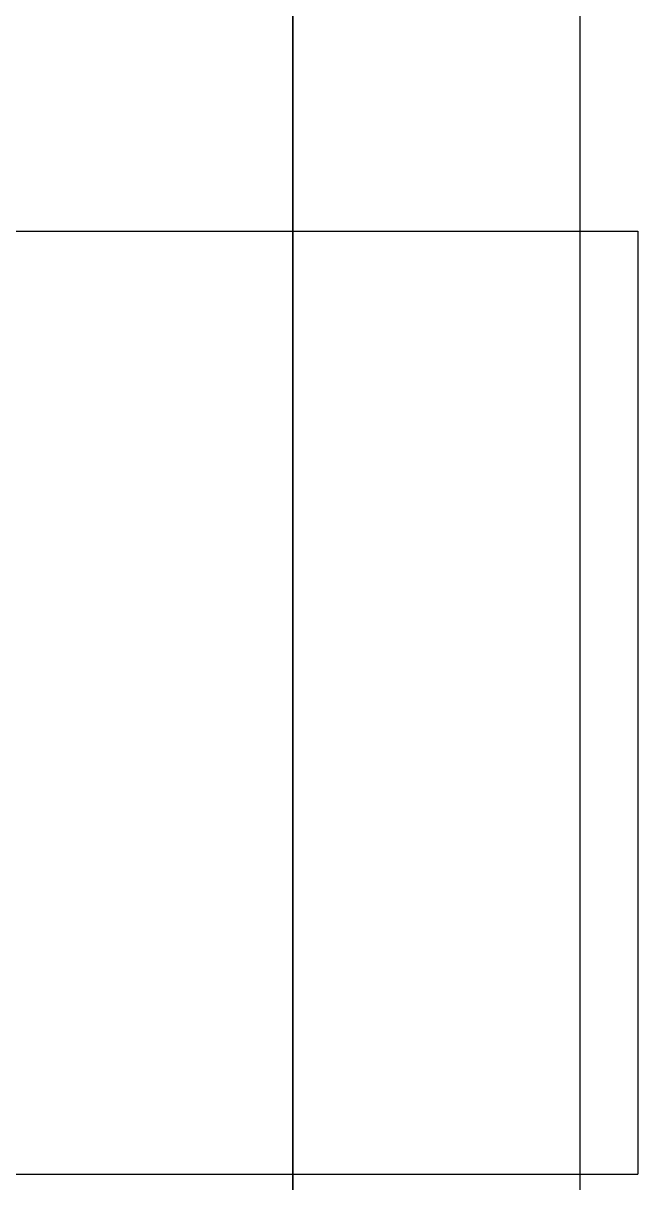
# Model space of a CAD drawing. Extents: x -1 to 30, y -20 to 119.
# Drawn here: x 19.31 to 30, y 13.15 to 33.31 of the extents above; entities that cross this region are included whole.
import ezdxf

# ---------------------------------------------------------------- set-up
doc = ezdxf.new("R2010")
doc.units = 0
doc.layers.get('0').update_dxf_attribs({"linetype": 'continuous'})

# ---------------------------------------------------------------- blocks, each defined once
blk = doc.blocks.new('CUBE001')
at = {"color": 0}
blk.add_line((29, -1), (29, 44), dxfattribs=at)
blk = doc.blocks.new('CUBE')
at = {"color": 0}
blk.add_line((24, 0), (24, 41), dxfattribs=at)
blk = doc.blocks.new('CUBE002')
at = {"color": 0}
blk.add_line((29, -1), (29, 44), dxfattribs=at)
blk = doc.blocks.new('CYLINDER001')
at = {"color": 0}
for p, q in [((10, 29.7), (30, 29.7)), ((10, 13.3), (30, 13.3))]:
    blk.add_line(p, q, dxfattribs=at)
for points in [[(10, 29.7), (10, 29.65), (10, 29.6), (10, 29.55), (10, 29.5), (10, 29.45), (10, 29.4), (10, 29.35), (10, 29.3), (10, 29.25), (10, 29.2), (10, 29.15), (10, 29.1), (10, 29.05), (10, 29), (10, 28.95), (10, 28.9), (10, 28.85), (10, 28.8), (10, 28.75), (10, 28.7), (10, 28.65), (10, 28.6), (10, 28.55), (10, 28.5), (10, 28.45), (10, 28.4), (10, 28.35), (10, 28.3), (10, 28.25), (10, 28.2), (10, 28.15), (10, 28.1), (10, 28.05), (10, 28), (10, 27.95), (10, 27.9), (10, 27.85), (10, 27.8), (10, 27.75), (10, 27.7), (10, 27.65), (10, 27.6), (10, 27.55), (10, 27.5), (10, 27.45), (10, 27.4), (10, 27.35), (10, 27.3), (10, 27.25), (10, 27.2), (10, 27.15), (10, 27.1), (10, 27.05), (10, 27), (10, 26.95), (10, 26.9), (10, 26.85), (10, 26.8), (10, 26.75), (10, 26.7), (10, 26.65), (10, 26.6), (10, 26.55), (10, 26.5), (10, 26.45), (10, 26.4), (10, 26.35), (10, 26.3), (10, 26.25), (10, 26.2), (10, 26.15), (10, 26.1), (10, 26.05), (10, 26), (10, 25.95), (10, 25.9), (10, 25.85), (10, 25.8), (10, 25.75), (10, 25.7), (10, 25.65), (10, 25.6), (10, 25.55), (10, 25.5), (10, 25.45), (10, 25.4), (10, 25.35), (10, 25.3), (10, 25.25), (10, 25.2), (10, 25.15), (10, 25.1), (10, 25.05), (10, 25), (10, 24.95), (10, 24.9), (10, 24.85), (10, 24.8), (10, 24.75), (10, 24.7), (10, 24.65), (10, 24.6), (10, 24.55), (10, 24.5), (10, 24.45), (10, 24.4), (10, 24.35), (10, 24.3), (10, 24.25), (10, 24.2), (10, 24.15), (10, 24.1), (10, 24.05), (10, 24), (10, 23.95), (10, 23.9), (10, 23.85), (10, 23.8), (10, 23.75), (10, 23.7), (10, 23.65), (10, 23.6), (10, 23.55), (10, 23.5), (10, 23.45), (10, 23.4), (10, 23.35), (10, 23.3), (10, 23.25), (10, 23.2), (10, 23.15), (10, 23.1), (10, 23.05), (10, 23), (10, 22.95), (10, 22.9), (10, 22.85), (10, 22.8), (10, 22.75), (10, 22.7), (10, 22.65), (10, 22.6), (10, 22.55), (10, 22.5), (10, 22.45), (10, 22.4), (10, 22.35), (10, 22.3), (10, 22.25), (10, 22.2), (10, 22.15), (10, 22.1), (10, 22.05), (10, 22), (10, 21.95), (10, 21.9), (10, 21.85), (10, 21.8), (10, 21.75), (10, 21.7), (10, 21.65), (10, 21.6), (10, 21.55), (10, 21.5), (10, 21.45), (10, 21.4), (10, 21.35), (10, 21.3), (10, 21.25), (10, 21.2), (10, 21.15), (10, 21.1), (10, 21.05), (10, 21), (10, 20.95), (10, 20.9), (10, 20.85), (10, 20.8), (10, 20.75), (10, 20.7), (10, 20.65), (10, 20.6), (10, 20.55), (10, 20.5), (10, 20.45), (10, 20.4), (10, 20.35), (10, 20.3), (10, 20.25), (10, 20.2), (10, 20.15), (10, 20.1), (10, 20.05), (10, 20), (10, 19.95), (10, 19.9), (10, 19.85), (10, 19.8), (10, 19.75), (10, 19.7), (10, 19.65), (10, 19.6), (10, 19.55), (10, 19.5), (10, 19.45), (10, 19.4), (10, 19.35), (10, 19.3), (10, 19.25), (10, 19.2), (10, 19.15), (10, 19.1), (10, 19.05), (10, 19), (10, 18.95), (10, 18.9), (10, 18.85), (10, 18.8), (10, 18.75), (10, 18.7), (10, 18.65), (10, 18.6), (10, 18.55), (10, 18.5), (10, 18.45), (10, 18.4), (10, 18.35), (10, 18.3), (10, 18.25), (10, 18.2), (10, 18.15), (10, 18.1), (10, 18.05), (10, 18), (10, 17.95), (10, 17.9), (10, 17.85), (10, 17.8), (10, 17.75), (10, 17.7), (10, 17.65), (10, 17.6), (10, 17.55), (10, 17.5), (10, 17.45), (10, 17.4), (10, 17.35), (10, 17.3), (10, 17.25), (10, 17.2), (10, 17.15), (10, 17.1), (10, 17.05), (10, 17), (10, 16.95), (10, 16.9), (10, 16.85), (10, 16.8), (10, 16.75), (10, 16.7), (10, 16.65), (10, 16.6), (10, 16.55), (10, 16.5), (10, 16.45), (10, 16.4), (10, 16.35), (10, 16.3), (10, 16.25), (10, 16.2), (10, 16.15), (10, 16.1), (10, 16.05), (10, 16), (10, 15.95), (10, 15.9), (10, 15.85), (10, 15.8), (10, 15.75), (10, 15.7), (10, 15.65), (10, 15.6), (10, 15.55), (10, 15.5), (10, 15.45), (10, 15.4), (10, 15.35), (10, 15.3), (10, 15.25), (10, 15.2), (10, 15.15), (10, 15.1), (10, 15.05), (10, 15), (10, 14.95), (10, 14.9), (10, 14.85), (10, 14.8), (10, 14.75), (10, 14.7), (10, 14.65), (10, 14.6), (10, 14.55), (10, 14.5), (10, 14.45), (10, 14.4), (10, 14.35), (10, 14.3), (10, 14.25), (10, 14.2), (10, 14.15), (10, 14.1), (10, 14.05), (10, 14), (10, 13.95), (10, 13.9), (10, 13.85), (10, 13.8), (10, 13.75), (10, 13.7), (10, 13.65), (10, 13.6), (10, 13.55), (10, 13.5), (10, 13.45), (10, 13.4), (10, 13.35), (10, 13.3)], [(30, 29.7), (30, 29.65), (30, 29.6), (30, 29.55), (30, 29.5), (30, 29.45), (30, 29.4), (30, 29.35), (30, 29.3), (30, 29.25), (30, 29.2), (30, 29.15), (30, 29.1), (30, 29.05), (30, 29), (30, 28.95), (30, 28.9), (30, 28.85), (30, 28.8), (30, 28.75), (30, 28.7), (30, 28.65), (30, 28.6), (30, 28.55), (30, 28.5), (30, 28.45), (30, 28.4), (30, 28.35), (30, 28.3), (30, 28.25), (30, 28.2), (30, 28.15), (30, 28.1), (30, 28.05), (30, 28), (30, 27.95), (30, 27.9), (30, 27.85), (30, 27.8), (30, 27.75), (30, 27.7), (30, 27.65), (30, 27.6), (30, 27.55), (30, 27.5), (30, 27.45), (30, 27.4), (30, 27.35), (30, 27.3), (30, 27.25), (30, 27.2), (30, 27.15), (30, 27.1), (30, 27.05), (30, 27), (30, 26.95), (30, 26.9), (30, 26.85), (30, 26.8), (30, 26.75), (30, 26.7), (30, 26.65), (30, 26.6), (30, 26.55), (30, 26.5), (30, 26.45), (30, 26.4), (30, 26.35), (30, 26.3), (30, 26.25), (30, 26.2), (30, 26.15), (30, 26.1), (30, 26.05), (30, 26), (30, 25.95), (30, 25.9), (30, 25.85), (30, 25.8), (30, 25.75), (30, 25.7), (30, 25.65), (30, 25.6), (30, 25.55), (30, 25.5), (30, 25.45), (30, 25.4), (30, 25.35), (30, 25.3), (30, 25.25), (30, 25.2), (30, 25.15), (30, 25.1), (30, 25.05), (30, 25), (30, 24.95), (30, 24.9), (30, 24.85), (30, 24.8), (30, 24.75), (30, 24.7), (30, 24.65), (30, 24.6), (30, 24.55), (30, 24.5), (30, 24.45), (30, 24.4), (30, 24.35), (30, 24.3), (30, 24.25), (30, 24.2), (30, 24.15), (30, 24.1), (30, 24.05), (30, 24), (30, 23.95), (30, 23.9), (30, 23.85), (30, 23.8), (30, 23.75), (30, 23.7), (30, 23.65), (30, 23.6), (30, 23.55), (30, 23.5), (30, 23.45), (30, 23.4), (30, 23.35), (30, 23.3), (30, 23.25), (30, 23.2), (30, 23.15), (30, 23.1), (30, 23.05), (30, 23), (30, 22.95), (30, 22.9), (30, 22.85), (30, 22.8), (30, 22.75), (30, 22.7), (30, 22.65), (30, 22.6), (30, 22.55), (30, 22.5), (30, 22.45), (30, 22.4), (30, 22.35), (30, 22.3), (30, 22.25), (30, 22.2), (30, 22.15), (30, 22.1), (30, 22.05), (30, 22), (30, 21.95), (30, 21.9), (30, 21.85), (30, 21.8), (30, 21.75), (30, 21.7), (30, 21.65), (30, 21.6), (30, 21.55), (30, 21.5), (30, 21.45), (30, 21.4), (30, 21.35), (30, 21.3), (30, 21.25), (30, 21.2), (30, 21.15), (30, 21.1), (30, 21.05), (30, 21), (30, 20.95), (30, 20.9), (30, 20.85), (30, 20.8), (30, 20.75), (30, 20.7), (30, 20.65), (30, 20.6), (30, 20.55), (30, 20.5), (30, 20.45), (30, 20.4), (30, 20.35), (30, 20.3), (30, 20.25), (30, 20.2), (30, 20.15), (30, 20.1), (30, 20.05), (30, 20), (30, 19.95), (30, 19.9), (30, 19.85), (30, 19.8), (30, 19.75), (30, 19.7), (30, 19.65), (30, 19.6), (30, 19.55), (30, 19.5), (30, 19.45), (30, 19.4), (30, 19.35), (30, 19.3), (30, 19.25), (30, 19.2), (30, 19.15), (30, 19.1), (30, 19.05), (30, 19), (30, 18.95), (30, 18.9), (30, 18.85), (30, 18.8), (30, 18.75), (30, 18.7), (30, 18.65), (30, 18.6), (30, 18.55), (30, 18.5), (30, 18.45), (30, 18.4), (30, 18.35), (30, 18.3), (30, 18.25), (30, 18.2), (30, 18.15), (30, 18.1), (30, 18.05), (30, 18), (30, 17.95), (30, 17.9), (30, 17.85), (30, 17.8), (30, 17.75), (30, 17.7), (30, 17.65), (30, 17.6), (30, 17.55), (30, 17.5), (30, 17.45), (30, 17.4), (30, 17.35), (30, 17.3), (30, 17.25), (30, 17.2), (30, 17.15), (30, 17.1), (30, 17.05), (30, 17), (30, 16.95), (30, 16.9), (30, 16.85), (30, 16.8), (30, 16.75), (30, 16.7), (30, 16.65), (30, 16.6), (30, 16.55), (30, 16.5), (30, 16.45), (30, 16.4), (30, 16.35), (30, 16.3), (30, 16.25), (30, 16.2), (30, 16.15), (30, 16.1), (30, 16.05), (30, 16), (30, 15.95), (30, 15.9), (30, 15.85), (30, 15.8), (30, 15.75), (30, 15.7), (30, 15.65), (30, 15.6), (30, 15.55), (30, 15.5), (30, 15.45), (30, 15.4), (30, 15.35), (30, 15.3), (30, 15.25), (30, 15.2), (30, 15.15), (30, 15.1), (30, 15.05), (30, 15), (30, 14.95), (30, 14.9), (30, 14.85), (30, 14.8), (30, 14.75), (30, 14.7), (30, 14.65), (30, 14.6), (30, 14.55), (30, 14.5), (30, 14.45), (30, 14.4), (30, 14.35), (30, 14.3), (30, 14.25), (30, 14.2), (30, 14.15), (30, 14.1), (30, 14.05), (30, 14), (30, 13.95), (30, 13.9), (30, 13.85), (30, 13.8), (30, 13.75), (30, 13.7), (30, 13.65), (30, 13.6), (30, 13.55), (30, 13.5), (30, 13.45), (30, 13.4), (30, 13.35), (30, 13.3)]]:
    blk.add_lwpolyline(points, dxfattribs=at)
blk = doc.blocks.new('DIFFERENCE')
at = {"color": 0}
blk.add_line((24, 41), (24, 0), dxfattribs=at)
blk.add_lwpolyline([(24, 29.7), (24, 29.65), (24, 29.6), (24, 29.55), (24, 29.5), (24, 29.45), (24, 29.4), (24, 29.35), (24, 29.3), (24, 29.25), (24, 29.2), (24, 29.15), (24, 29.1), (24, 29.05), (24, 29), (24, 28.95), (24, 28.9), (24, 28.85), (24, 28.8), (24, 28.75), (24, 28.7), (24, 28.65), (24, 28.6), (24, 28.55), (24, 28.5), (24, 28.45), (24, 28.4), (24, 28.35), (24, 28.3), (24, 28.25), (24, 28.2), (24, 28.15), (24, 28.1), (24, 28.05), (24, 28), (24, 27.95), (24, 27.9), (24, 27.85), (24, 27.8), (24, 27.75), (24, 27.7), (24, 27.65), (24, 27.6), (24, 27.55), (24, 27.5), (24, 27.45), (24, 27.4), (24, 27.35), (24, 27.3), (24, 27.25), (24, 27.2), (24, 27.15), (24, 27.1), (24, 27.05), (24, 27), (24, 26.95), (24, 26.9), (24, 26.85), (24, 26.8), (24, 26.75), (24, 26.7), (24, 26.65), (24, 26.6), (24, 26.55), (24, 26.5), (24, 26.45), (24, 26.4), (24, 26.35), (24, 26.3), (24, 26.25), (24, 26.2), (24, 26.15), (24, 26.1), (24, 26.05), (24, 26), (24, 25.95), (24, 25.9), (24, 25.85), (24, 25.8), (24, 25.75), (24, 25.7), (24, 25.65), (24, 25.6), (24, 25.55), (24, 25.5), (24, 25.45), (24, 25.4), (24, 25.35), (24, 25.3), (24, 25.25), (24, 25.2), (24, 25.15), (24, 25.1), (24, 25.05), (24, 25), (24, 24.95), (24, 24.9), (24, 24.85), (24, 24.8), (24, 24.75), (24, 24.7), (24, 24.65), (24, 24.6), (24, 24.55), (24, 24.5), (24, 24.45), (24, 24.4), (24, 24.35), (24, 24.3), (24, 24.25), (24, 24.2), (24, 24.15), (24, 24.1), (24, 24.05), (24, 24), (24, 23.95), (24, 23.9), (24, 23.85), (24, 23.8), (24, 23.75), (24, 23.7), (24, 23.65), (24, 23.6), (24, 23.55), (24, 23.5), (24, 23.45), (24, 23.4), (24, 23.35), (24, 23.3), (24, 23.25), (24, 23.2), (24, 23.15), (24, 23.1), (24, 23.05), (24, 23), (24, 22.95), (24, 22.9), (24, 22.85), (24, 22.8), (24, 22.75), (24, 22.7), (24, 22.65), (24, 22.6), (24, 22.55), (24, 22.5), (24, 22.45), (24, 22.4), (24, 22.35), (24, 22.3), (24, 22.25), (24, 22.2), (24, 22.15), (24, 22.1), (24, 22.05), (24, 22), (24, 21.95), (24, 21.9), (24, 21.85), (24, 21.8), (24, 21.75), (24, 21.7), (24, 21.65), (24, 21.6), (24, 21.55), (24, 21.5), (24, 21.45), (24, 21.4), (24, 21.35), (24, 21.3), (24, 21.25), (24, 21.2), (24, 21.15), (24, 21.1), (24, 21.05), (24, 21), (24, 20.95), (24, 20.9), (24, 20.85), (24, 20.8), (24, 20.75), (24, 20.7), (24, 20.65), (24, 20.6), (24, 20.55), (24, 20.5), (24, 20.45), (24, 20.4), (24, 20.35), (24, 20.3), (24, 20.25), (24, 20.2), (24, 20.15), (24, 20.1), (24, 20.05), (24, 20), (24, 19.95), (24, 19.9), (24, 19.85), (24, 19.8), (24, 19.75), (24, 19.7), (24, 19.65), (24, 19.6), (24, 19.55), (24, 19.5), (24, 19.45), (24, 19.4), (24, 19.35), (24, 19.3), (24, 19.25), (24, 19.2), (24, 19.15), (24, 19.1), (24, 19.05), (24, 19), (24, 18.95), (24, 18.9), (24, 18.85), (24, 18.8), (24, 18.75), (24, 18.7), (24, 18.65), (24, 18.6), (24, 18.55), (24, 18.5), (24, 18.45), (24, 18.4), (24, 18.35), (24, 18.3), (24, 18.25), (24, 18.2), (24, 18.15), (24, 18.1), (24, 18.05), (24, 18), (24, 17.95), (24, 17.9), (24, 17.85), (24, 17.8), (24, 17.75), (24, 17.7), (24, 17.65), (24, 17.6), (24, 17.55), (24, 17.5), (24, 17.45), (24, 17.4), (24, 17.35), (24, 17.3), (24, 17.25), (24, 17.2), (24, 17.15), (24, 17.1), (24, 17.05), (24, 17), (24, 16.95), (24, 16.9), (24, 16.85), (24, 16.8), (24, 16.75), (24, 16.7), (24, 16.65), (24, 16.6), (24, 16.55), (24, 16.5), (24, 16.45), (24, 16.4), (24, 16.35), (24, 16.3), (24, 16.25), (24, 16.2), (24, 16.15), (24, 16.1), (24, 16.05), (24, 16), (24, 15.95), (24, 15.9), (24, 15.85), (24, 15.8), (24, 15.75), (24, 15.7), (24, 15.65), (24, 15.6), (24, 15.55), (24, 15.5), (24, 15.45), (24, 15.4), (24, 15.35), (24, 15.3), (24, 15.25), (24, 15.2), (24, 15.15), (24, 15.1), (24, 15.05), (24, 15), (24, 14.95), (24, 14.9), (24, 14.85), (24, 14.8), (24, 14.75), (24, 14.7), (24, 14.65), (24, 14.6), (24, 14.55), (24, 14.5), (24, 14.45), (24, 14.4), (24, 14.35), (24, 14.3), (24, 14.25), (24, 14.2), (24, 14.15), (24, 14.1), (24, 14.05), (24, 14), (24, 13.95), (24, 13.9), (24, 13.85), (24, 13.8), (24, 13.75), (24, 13.7), (24, 13.65), (24, 13.6), (24, 13.55), (24, 13.5), (24, 13.45), (24, 13.4), (24, 13.35), (24, 13.3)], dxfattribs=at)
blk = doc.blocks.new('UNION')
at = {"color": 0}
for p, q in [((29, -1), (29, 44)), ((29, -1), (29, 44)), ((29, 29.7), (30, 29.7)), ((29, 13.3), (30, 13.3))]:
    blk.add_line(p, q, dxfattribs=at)
blk.add_lwpolyline([(30, 29.7), (30, 29.65), (30, 29.6), (30, 29.55), (30, 29.5), (30, 29.45), (30, 29.4), (30, 29.35), (30, 29.3), (30, 29.25), (30, 29.2), (30, 29.15), (30, 29.1), (30, 29.05), (30, 29), (30, 28.95), (30, 28.9), (30, 28.85), (30, 28.8), (30, 28.75), (30, 28.7), (30, 28.65), (30, 28.6), (30, 28.55), (30, 28.5), (30, 28.45), (30, 28.4), (30, 28.35), (30, 28.3), (30, 28.25), (30, 28.2), (30, 28.15), (30, 28.1), (30, 28.05), (30, 28), (30, 27.95), (30, 27.9), (30, 27.85), (30, 27.8), (30, 27.75), (30, 27.7), (30, 27.65), (30, 27.6), (30, 27.55), (30, 27.5), (30, 27.45), (30, 27.4), (30, 27.35), (30, 27.3), (30, 27.25), (30, 27.2), (30, 27.15), (30, 27.1), (30, 27.05), (30, 27), (30, 26.95), (30, 26.9), (30, 26.85), (30, 26.8), (30, 26.75), (30, 26.7), (30, 26.65), (30, 26.6), (30, 26.55), (30, 26.5), (30, 26.45), (30, 26.4), (30, 26.35), (30, 26.3), (30, 26.25), (30, 26.2), (30, 26.15), (30, 26.1), (30, 26.05), (30, 26), (30, 25.95), (30, 25.9), (30, 25.85), (30, 25.8), (30, 25.75), (30, 25.7), (30, 25.65), (30, 25.6), (30, 25.55), (30, 25.5), (30, 25.45), (30, 25.4), (30, 25.35), (30, 25.3), (30, 25.25), (30, 25.2), (30, 25.15), (30, 25.1), (30, 25.05), (30, 25), (30, 24.95), (30, 24.9), (30, 24.85), (30, 24.8), (30, 24.75), (30, 24.7), (30, 24.65), (30, 24.6), (30, 24.55), (30, 24.5), (30, 24.45), (30, 24.4), (30, 24.35), (30, 24.3), (30, 24.25), (30, 24.2), (30, 24.15), (30, 24.1), (30, 24.05), (30, 24), (30, 23.95), (30, 23.9), (30, 23.85), (30, 23.8), (30, 23.75), (30, 23.7), (30, 23.65), (30, 23.6), (30, 23.55), (30, 23.5), (30, 23.45), (30, 23.4), (30, 23.35), (30, 23.3), (30, 23.25), (30, 23.2), (30, 23.15), (30, 23.1), (30, 23.05), (30, 23), (30, 22.95), (30, 22.9), (30, 22.85), (30, 22.8), (30, 22.75), (30, 22.7), (30, 22.65), (30, 22.6), (30, 22.55), (30, 22.5), (30, 22.45), (30, 22.4), (30, 22.35), (30, 22.3), (30, 22.25), (30, 22.2), (30, 22.15), (30, 22.1), (30, 22.05), (30, 22), (30, 21.95), (30, 21.9), (30, 21.85), (30, 21.8), (30, 21.75), (30, 21.7), (30, 21.65), (30, 21.6), (30, 21.55), (30, 21.5), (30, 21.45), (30, 21.4), (30, 21.35), (30, 21.3), (30, 21.25), (30, 21.2), (30, 21.15), (30, 21.1), (30, 21.05), (30, 21), (30, 20.95), (30, 20.9), (30, 20.85), (30, 20.8), (30, 20.75), (30, 20.7), (30, 20.65), (30, 20.6), (30, 20.55), (30, 20.5), (30, 20.45), (30, 20.4), (30, 20.35), (30, 20.3), (30, 20.25), (30, 20.2), (30, 20.15), (30, 20.1), (30, 20.05), (30, 20), (30, 19.95), (30, 19.9), (30, 19.85), (30, 19.8), (30, 19.75), (30, 19.7), (30, 19.65), (30, 19.6), (30, 19.55), (30, 19.5), (30, 19.45), (30, 19.4), (30, 19.35), (30, 19.3), (30, 19.25), (30, 19.2), (30, 19.15), (30, 19.1), (30, 19.05), (30, 19), (30, 18.95), (30, 18.9), (30, 18.85), (30, 18.8), (30, 18.75), (30, 18.7), (30, 18.65), (30, 18.6), (30, 18.55), (30, 18.5), (30, 18.45), (30, 18.4), (30, 18.35), (30, 18.3), (30, 18.25), (30, 18.2), (30, 18.15), (30, 18.1), (30, 18.05), (30, 18), (30, 17.95), (30, 17.9), (30, 17.85), (30, 17.8), (30, 17.75), (30, 17.7), (30, 17.65), (30, 17.6), (30, 17.55), (30, 17.5), (30, 17.45), (30, 17.4), (30, 17.35), (30, 17.3), (30, 17.25), (30, 17.2), (30, 17.15), (30, 17.1), (30, 17.05), (30, 17), (30, 16.95), (30, 16.9), (30, 16.85), (30, 16.8), (30, 16.75), (30, 16.7), (30, 16.65), (30, 16.6), (30, 16.55), (30, 16.5), (30, 16.45), (30, 16.4), (30, 16.35), (30, 16.3), (30, 16.25), (30, 16.2), (30, 16.15), (30, 16.1), (30, 16.05), (30, 16), (30, 15.95), (30, 15.9), (30, 15.85), (30, 15.8), (30, 15.75), (30, 15.7), (30, 15.65), (30, 15.6), (30, 15.55), (30, 15.5), (30, 15.45), (30, 15.4), (30, 15.35), (30, 15.3), (30, 15.25), (30, 15.2), (30, 15.15), (30, 15.1), (30, 15.05), (30, 15), (30, 14.95), (30, 14.9), (30, 14.85), (30, 14.8), (30, 14.75), (30, 14.7), (30, 14.65), (30, 14.6), (30, 14.55), (30, 14.5), (30, 14.45), (30, 14.4), (30, 14.35), (30, 14.3), (30, 14.25), (30, 14.2), (30, 14.15), (30, 14.1), (30, 14.05), (30, 14), (30, 13.95), (30, 13.9), (30, 13.85), (30, 13.8), (30, 13.75), (30, 13.7), (30, 13.65), (30, 13.6), (30, 13.55), (30, 13.5), (30, 13.45), (30, 13.4), (30, 13.35), (30, 13.3)], dxfattribs=at)
blk = doc.blocks.new('CUBE004')
at = {"color": 0}
blk.add_line((24, -20), (24, 61), dxfattribs=at)
blk = doc.blocks.new('UNION001')
at = {"color": 0}
blk.add_line((24, -20), (24, 61), dxfattribs=at)
blk = doc.blocks.new('DIFFERENCE001')
at = {"color": 0}
blk.add_line((24, -20), (24, 61), dxfattribs=at)
blk = doc.blocks.new('UNION003')
at = {"color": 0}
for p, q in [((24, -20), (24, 61)), ((24, 41), (24, 0))]:
    blk.add_line(p, q, dxfattribs=at)
blk.add_lwpolyline([(24, 29.7), (24, 29.65), (24, 29.6), (24, 29.55), (24, 29.5), (24, 29.45), (24, 29.4), (24, 29.35), (24, 29.3), (24, 29.25), (24, 29.2), (24, 29.15), (24, 29.1), (24, 29.05), (24, 29), (24, 28.95), (24, 28.9), (24, 28.85), (24, 28.8), (24, 28.75), (24, 28.7), (24, 28.65), (24, 28.6), (24, 28.55), (24, 28.5), (24, 28.45), (24, 28.4), (24, 28.35), (24, 28.3), (24, 28.25), (24, 28.2), (24, 28.15), (24, 28.1), (24, 28.05), (24, 28), (24, 27.95), (24, 27.9), (24, 27.85), (24, 27.8), (24, 27.75), (24, 27.7), (24, 27.65), (24, 27.6), (24, 27.55), (24, 27.5), (24, 27.45), (24, 27.4), (24, 27.35), (24, 27.3), (24, 27.25), (24, 27.2), (24, 27.15), (24, 27.1), (24, 27.05), (24, 27), (24, 26.95), (24, 26.9), (24, 26.85), (24, 26.8), (24, 26.75), (24, 26.7), (24, 26.65), (24, 26.6), (24, 26.55), (24, 26.5), (24, 26.45), (24, 26.4), (24, 26.35), (24, 26.3), (24, 26.25), (24, 26.2), (24, 26.15), (24, 26.1), (24, 26.05), (24, 26), (24, 25.95), (24, 25.9), (24, 25.85), (24, 25.8), (24, 25.75), (24, 25.7), (24, 25.65), (24, 25.6), (24, 25.55), (24, 25.5), (24, 25.45), (24, 25.4), (24, 25.35), (24, 25.3), (24, 25.25), (24, 25.2), (24, 25.15), (24, 25.1), (24, 25.05), (24, 25), (24, 24.95), (24, 24.9), (24, 24.85), (24, 24.8), (24, 24.75), (24, 24.7), (24, 24.65), (24, 24.6), (24, 24.55), (24, 24.5), (24, 24.45), (24, 24.4), (24, 24.35), (24, 24.3), (24, 24.25), (24, 24.2), (24, 24.15), (24, 24.1), (24, 24.05), (24, 24), (24, 23.95), (24, 23.9), (24, 23.85), (24, 23.8), (24, 23.75), (24, 23.7), (24, 23.65), (24, 23.6), (24, 23.55), (24, 23.5), (24, 23.45), (24, 23.4), (24, 23.35), (24, 23.3), (24, 23.25), (24, 23.2), (24, 23.15), (24, 23.1), (24, 23.05), (24, 23), (24, 22.95), (24, 22.9), (24, 22.85), (24, 22.8), (24, 22.75), (24, 22.7), (24, 22.65), (24, 22.6), (24, 22.55), (24, 22.5), (24, 22.45), (24, 22.4), (24, 22.35), (24, 22.3), (24, 22.25), (24, 22.2), (24, 22.15), (24, 22.1), (24, 22.05), (24, 22), (24, 21.95), (24, 21.9), (24, 21.85), (24, 21.8), (24, 21.75), (24, 21.7), (24, 21.65), (24, 21.6), (24, 21.55), (24, 21.5), (24, 21.45), (24, 21.4), (24, 21.35), (24, 21.3), (24, 21.25), (24, 21.2), (24, 21.15), (24, 21.1), (24, 21.05), (24, 21), (24, 20.95), (24, 20.9), (24, 20.85), (24, 20.8), (24, 20.75), (24, 20.7), (24, 20.65), (24, 20.6), (24, 20.55), (24, 20.5), (24, 20.45), (24, 20.4), (24, 20.35), (24, 20.3), (24, 20.25), (24, 20.2), (24, 20.15), (24, 20.1), (24, 20.05), (24, 20), (24, 19.95), (24, 19.9), (24, 19.85), (24, 19.8), (24, 19.75), (24, 19.7), (24, 19.65), (24, 19.6), (24, 19.55), (24, 19.5), (24, 19.45), (24, 19.4), (24, 19.35), (24, 19.3), (24, 19.25), (24, 19.2), (24, 19.15), (24, 19.1), (24, 19.05), (24, 19), (24, 18.95), (24, 18.9), (24, 18.85), (24, 18.8), (24, 18.75), (24, 18.7), (24, 18.65), (24, 18.6), (24, 18.55), (24, 18.5), (24, 18.45), (24, 18.4), (24, 18.35), (24, 18.3), (24, 18.25), (24, 18.2), (24, 18.15), (24, 18.1), (24, 18.05), (24, 18), (24, 17.95), (24, 17.9), (24, 17.85), (24, 17.8), (24, 17.75), (24, 17.7), (24, 17.65), (24, 17.6), (24, 17.55), (24, 17.5), (24, 17.45), (24, 17.4), (24, 17.35), (24, 17.3), (24, 17.25), (24, 17.2), (24, 17.15), (24, 17.1), (24, 17.05), (24, 17), (24, 16.95), (24, 16.9), (24, 16.85), (24, 16.8), (24, 16.75), (24, 16.7), (24, 16.65), (24, 16.6), (24, 16.55), (24, 16.5), (24, 16.45), (24, 16.4), (24, 16.35), (24, 16.3), (24, 16.25), (24, 16.2), (24, 16.15), (24, 16.1), (24, 16.05), (24, 16), (24, 15.95), (24, 15.9), (24, 15.85), (24, 15.8), (24, 15.75), (24, 15.7), (24, 15.65), (24, 15.6), (24, 15.55), (24, 15.5), (24, 15.45), (24, 15.4), (24, 15.35), (24, 15.3), (24, 15.25), (24, 15.2), (24, 15.15), (24, 15.1), (24, 15.05), (24, 15), (24, 14.95), (24, 14.9), (24, 14.85), (24, 14.8), (24, 14.75), (24, 14.7), (24, 14.65), (24, 14.6), (24, 14.55), (24, 14.5), (24, 14.45), (24, 14.4), (24, 14.35), (24, 14.3), (24, 14.25), (24, 14.2), (24, 14.15), (24, 14.1), (24, 14.05), (24, 14), (24, 13.95), (24, 13.9), (24, 13.85), (24, 13.8), (24, 13.75), (24, 13.7), (24, 13.65), (24, 13.6), (24, 13.55), (24, 13.5), (24, 13.45), (24, 13.4), (24, 13.35), (24, 13.3)], dxfattribs=at)
blk = doc.blocks.new('DIFFERENCE002')
at = {"color": 0}
blk.add_line((24, 0), (24, 47), dxfattribs=at)
blk = doc.blocks.new('GROUP')
at = {"color": 0}
for p, q in [((24, -20), (24, 61)), ((24, 0), (24, 47)), ((24, 41), (24, 0))]:
    blk.add_line(p, q, dxfattribs=at)
blk.add_lwpolyline([(24, 29.7), (24, 29.65), (24, 29.6), (24, 29.55), (24, 29.5), (24, 29.45), (24, 29.4), (24, 29.35), (24, 29.3), (24, 29.25), (24, 29.2), (24, 29.15), (24, 29.1), (24, 29.05), (24, 29), (24, 28.95), (24, 28.9), (24, 28.85), (24, 28.8), (24, 28.75), (24, 28.7), (24, 28.65), (24, 28.6), (24, 28.55), (24, 28.5), (24, 28.45), (24, 28.4), (24, 28.35), (24, 28.3), (24, 28.25), (24, 28.2), (24, 28.15), (24, 28.1), (24, 28.05), (24, 28), (24, 27.95), (24, 27.9), (24, 27.85), (24, 27.8), (24, 27.75), (24, 27.7), (24, 27.65), (24, 27.6), (24, 27.55), (24, 27.5), (24, 27.45), (24, 27.4), (24, 27.35), (24, 27.3), (24, 27.25), (24, 27.2), (24, 27.15), (24, 27.1), (24, 27.05), (24, 27), (24, 26.95), (24, 26.9), (24, 26.85), (24, 26.8), (24, 26.75), (24, 26.7), (24, 26.65), (24, 26.6), (24, 26.55), (24, 26.5), (24, 26.45), (24, 26.4), (24, 26.35), (24, 26.3), (24, 26.25), (24, 26.2), (24, 26.15), (24, 26.1), (24, 26.05), (24, 26), (24, 25.95), (24, 25.9), (24, 25.85), (24, 25.8), (24, 25.75), (24, 25.7), (24, 25.65), (24, 25.6), (24, 25.55), (24, 25.5), (24, 25.45), (24, 25.4), (24, 25.35), (24, 25.3), (24, 25.25), (24, 25.2), (24, 25.15), (24, 25.1), (24, 25.05), (24, 25), (24, 24.95), (24, 24.9), (24, 24.85), (24, 24.8), (24, 24.75), (24, 24.7), (24, 24.65), (24, 24.6), (24, 24.55), (24, 24.5), (24, 24.45), (24, 24.4), (24, 24.35), (24, 24.3), (24, 24.25), (24, 24.2), (24, 24.15), (24, 24.1), (24, 24.05), (24, 24), (24, 23.95), (24, 23.9), (24, 23.85), (24, 23.8), (24, 23.75), (24, 23.7), (24, 23.65), (24, 23.6), (24, 23.55), (24, 23.5), (24, 23.45), (24, 23.4), (24, 23.35), (24, 23.3), (24, 23.25), (24, 23.2), (24, 23.15), (24, 23.1), (24, 23.05), (24, 23), (24, 22.95), (24, 22.9), (24, 22.85), (24, 22.8), (24, 22.75), (24, 22.7), (24, 22.65), (24, 22.6), (24, 22.55), (24, 22.5), (24, 22.45), (24, 22.4), (24, 22.35), (24, 22.3), (24, 22.25), (24, 22.2), (24, 22.15), (24, 22.1), (24, 22.05), (24, 22), (24, 21.95), (24, 21.9), (24, 21.85), (24, 21.8), (24, 21.75), (24, 21.7), (24, 21.65), (24, 21.6), (24, 21.55), (24, 21.5), (24, 21.45), (24, 21.4), (24, 21.35), (24, 21.3), (24, 21.25), (24, 21.2), (24, 21.15), (24, 21.1), (24, 21.05), (24, 21), (24, 20.95), (24, 20.9), (24, 20.85), (24, 20.8), (24, 20.75), (24, 20.7), (24, 20.65), (24, 20.6), (24, 20.55), (24, 20.5), (24, 20.45), (24, 20.4), (24, 20.35), (24, 20.3), (24, 20.25), (24, 20.2), (24, 20.15), (24, 20.1), (24, 20.05), (24, 20), (24, 19.95), (24, 19.9), (24, 19.85), (24, 19.8), (24, 19.75), (24, 19.7), (24, 19.65), (24, 19.6), (24, 19.55), (24, 19.5), (24, 19.45), (24, 19.4), (24, 19.35), (24, 19.3), (24, 19.25), (24, 19.2), (24, 19.15), (24, 19.1), (24, 19.05), (24, 19), (24, 18.95), (24, 18.9), (24, 18.85), (24, 18.8), (24, 18.75), (24, 18.7), (24, 18.65), (24, 18.6), (24, 18.55), (24, 18.5), (24, 18.45), (24, 18.4), (24, 18.35), (24, 18.3), (24, 18.25), (24, 18.2), (24, 18.15), (24, 18.1), (24, 18.05), (24, 18), (24, 17.95), (24, 17.9), (24, 17.85), (24, 17.8), (24, 17.75), (24, 17.7), (24, 17.65), (24, 17.6), (24, 17.55), (24, 17.5), (24, 17.45), (24, 17.4), (24, 17.35), (24, 17.3), (24, 17.25), (24, 17.2), (24, 17.15), (24, 17.1), (24, 17.05), (24, 17), (24, 16.95), (24, 16.9), (24, 16.85), (24, 16.8), (24, 16.75), (24, 16.7), (24, 16.65), (24, 16.6), (24, 16.55), (24, 16.5), (24, 16.45), (24, 16.4), (24, 16.35), (24, 16.3), (24, 16.25), (24, 16.2), (24, 16.15), (24, 16.1), (24, 16.05), (24, 16), (24, 15.95), (24, 15.9), (24, 15.85), (24, 15.8), (24, 15.75), (24, 15.7), (24, 15.65), (24, 15.6), (24, 15.55), (24, 15.5), (24, 15.45), (24, 15.4), (24, 15.35), (24, 15.3), (24, 15.25), (24, 15.2), (24, 15.15), (24, 15.1), (24, 15.05), (24, 15), (24, 14.95), (24, 14.9), (24, 14.85), (24, 14.8), (24, 14.75), (24, 14.7), (24, 14.65), (24, 14.6), (24, 14.55), (24, 14.5), (24, 14.45), (24, 14.4), (24, 14.35), (24, 14.3), (24, 14.25), (24, 14.2), (24, 14.15), (24, 14.1), (24, 14.05), (24, 14), (24, 13.95), (24, 13.9), (24, 13.85), (24, 13.8), (24, 13.75), (24, 13.7), (24, 13.65), (24, 13.6), (24, 13.55), (24, 13.5), (24, 13.45), (24, 13.4), (24, 13.35), (24, 13.3)], dxfattribs=at)

msp = doc.modelspace()

# ---------------------------------------------------------------- block references
for name in ['UNION', 'CUBE004', 'UNION001', 'DIFFERENCE001', 'UNION003', 'GROUP', 'DIFFERENCE002', 'CUBE001', 'CUBE002', 'CUBE', 'DIFFERENCE', 'CYLINDER001']:
    msp.add_blockref(name, (0, 0))

doc.saveas('drawing.dxf')
